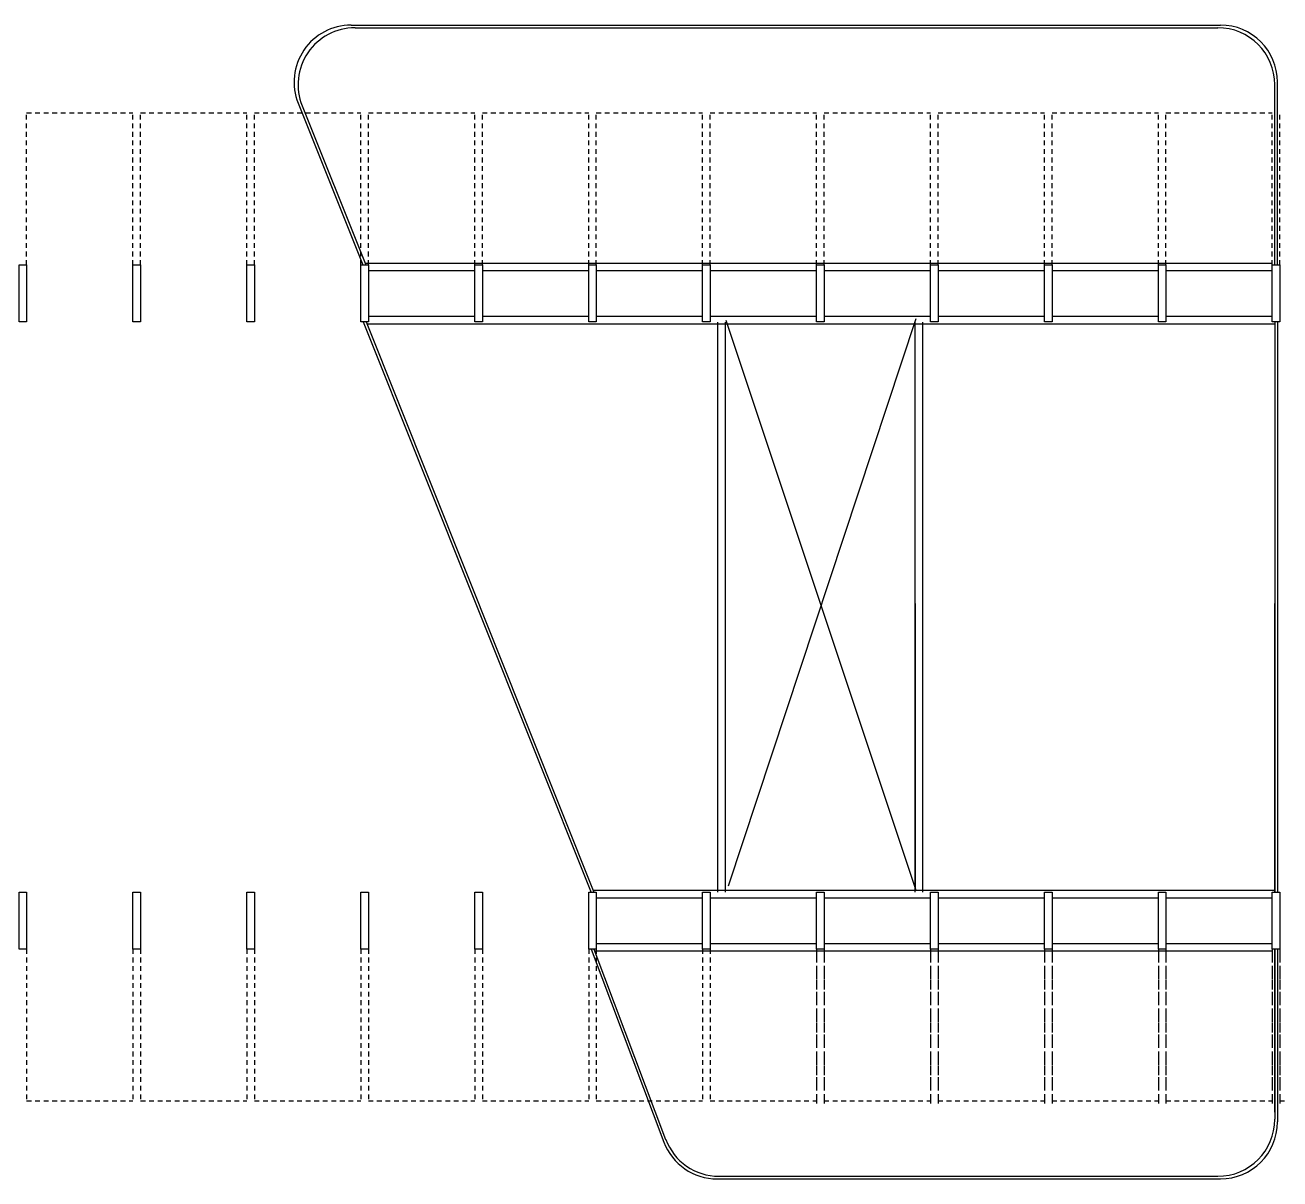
# Model space of a CAD drawing. Header units: millimetres. Extents: x 2552 to 3104, y 1319 to 1450.
# Drawn here: x 2654.42 to 2687.47, y 1355.5 to 1385.88 of the extents above; entities that cross this region are included whole.
import ezdxf

# ---------------------------------------------------------------- set-up
doc = ezdxf.new("R2010")
doc.units = ezdxf.units.MM
doc.linetypes.add('HIDDEN', pattern=[0.375, 0.25, -0.125])
doc.linetypes.add('HIDDEN2', pattern=[0.1875, 0.125, -0.0625])
for name, color, linetype in [('AR-COB-PRJ', 1, 'HIDDEN'), ('AR-EST-CNC', 3, 'Continuous'), ('AR-PIS', 1, 'Continuous'), ('ESTR', 3, 'Continuous'), ('PISO', 1, 'Continuous'), ('PROJ', 1, 'HIDDEN2')]:
    doc.layers.add(name, color=color, linetype=linetype)

msp = doc.modelspace()

# ---------------------------------------------------------------- linework, layer by layer
at = {"layer": 'AR-COB-PRJ'}
for p, q in [((2675.266, 1361.484), (2675.266, 1357.484)), ((2675.466, 1361.484), (2675.466, 1357.484)), ((2678.266, 1361.484), (2678.266, 1357.484)), ((2678.466, 1361.484), (2678.466, 1357.484)), ((2681.266, 1361.484), (2681.266, 1357.484)), ((2681.466, 1361.484), (2681.466, 1357.484)), ((2684.266, 1361.484), (2684.266, 1357.484)), ((2684.466, 1361.484), (2684.466, 1357.484)), ((2687.266, 1361.484), (2687.266, 1357.484)), ((2687.466, 1361.484), (2687.466, 1357.484))]:
    msp.add_line(p, q, dxfattribs=at)
at = {"layer": 'AR-EST-CNC'}
for points in [[(2675.266, 1363.052), (2675.466, 1363.052), (2675.466, 1361.552), (2675.266, 1361.552)], [(2678.266, 1363.052), (2678.466, 1363.052), (2678.466, 1361.552), (2678.266, 1361.552)], [(2681.266, 1363.052), (2681.466, 1363.052), (2681.466, 1361.552), (2681.266, 1361.552)], [(2684.266, 1363.052), (2684.466, 1363.052), (2684.466, 1361.552), (2684.266, 1361.552)], [(2687.266, 1363.052), (2687.466, 1363.052), (2687.466, 1361.552), (2687.266, 1361.552)]]:
    msp.add_lwpolyline(points, close=True, dxfattribs=at)
at = {"layer": 'AR-PIS'}
for p, q in [((2677.866, 1370.648), (2677.866, 1363.152)), ((2687.331, 1363.052), (2687.331, 1370.648)), ((2687.401, 1370.648), (2687.401, 1363.052)), ((2687.331, 1357.26), (2687.331, 1361.552)), ((2687.401, 1361.552), (2687.401, 1357.19))]:
    msp.add_line(p, q, dxfattribs=at)
at = {"layer": 'ESTR'}
for points in [[(2654.266, 1378.062), (2654.266, 1379.562), (2654.466, 1379.562), (2654.466, 1378.062)], [(2657.266, 1378.062), (2657.266, 1379.562), (2657.466, 1379.562), (2657.466, 1378.062)], [(2660.266, 1378.062), (2660.266, 1379.562), (2660.466, 1379.562), (2660.466, 1378.062)], [(2663.266, 1378.062), (2663.266, 1379.562), (2663.466, 1379.562), (2663.466, 1378.062)], [(2666.266, 1378.062), (2666.266, 1379.562), (2666.466, 1379.562), (2666.466, 1378.062)], [(2669.266, 1378.062), (2669.266, 1379.562), (2669.466, 1379.562), (2669.466, 1378.062)], [(2672.266, 1378.062), (2672.266, 1379.562), (2672.466, 1379.562), (2672.466, 1378.062)], [(2675.266, 1378.062), (2675.266, 1379.562), (2675.466, 1379.562), (2675.466, 1378.062)], [(2678.266, 1378.062), (2678.266, 1379.562), (2678.466, 1379.562), (2678.466, 1378.062)], [(2681.266, 1378.062), (2681.266, 1379.562), (2681.466, 1379.562), (2681.466, 1378.062)], [(2684.266, 1378.062), (2684.266, 1379.562), (2684.466, 1379.562), (2684.466, 1378.062)], [(2687.266, 1378.062), (2687.266, 1379.562), (2687.466, 1379.562), (2687.466, 1378.062)], [(2654.266, 1361.552), (2654.266, 1363.052), (2654.466, 1363.052), (2654.466, 1361.552)], [(2657.266, 1361.552), (2657.266, 1363.052), (2657.466, 1363.052), (2657.466, 1361.552)], [(2660.266, 1361.552), (2660.266, 1363.052), (2660.466, 1363.052), (2660.466, 1361.552)], [(2663.266, 1361.552), (2663.266, 1363.052), (2663.466, 1363.052), (2663.466, 1361.552)], [(2666.266, 1361.552), (2666.266, 1363.052), (2666.466, 1363.052), (2666.466, 1361.552)], [(2669.266, 1361.552), (2669.266, 1363.052), (2669.466, 1363.052), (2669.466, 1361.552)], [(2672.266, 1361.552), (2672.266, 1363.052), (2672.466, 1363.052), (2672.466, 1361.552)], [(2675.266, 1361.552), (2675.266, 1363.052), (2675.466, 1363.052), (2675.466, 1361.552)], [(2678.266, 1361.552), (2678.266, 1363.052), (2678.466, 1363.052), (2678.466, 1361.552)], [(2681.266, 1361.552), (2681.266, 1363.052), (2681.466, 1363.052), (2681.466, 1361.552)], [(2684.266, 1361.552), (2684.266, 1363.052), (2684.466, 1363.052), (2684.466, 1361.552)], [(2687.266, 1361.552), (2687.266, 1363.052), (2687.466, 1363.052), (2687.466, 1361.552)]]:
    msp.add_lwpolyline(points, close=True, dxfattribs=at)
at = {"layer": 'PISO'}
for p, q in [((2663.009, 1385.876), (2685.901, 1385.876)), ((2663.112, 1385.806), (2685.831, 1385.806)), ((2687.331, 1379.562), (2687.331, 1384.306)), ((2687.401, 1379.562), (2687.401, 1384.376)), ((2661.616, 1383.819), (2663.318, 1379.562)), ((2661.72, 1383.749), (2663.393, 1379.562)), ((2663.373, 1379.612), (2687.266, 1379.612)), ((2663.466, 1379.412), (2666.266, 1379.412)), ((2666.466, 1379.412), (2669.266, 1379.412)), ((2669.466, 1379.412), (2672.266, 1379.412)), ((2672.466, 1379.412), (2675.266, 1379.412)), ((2675.466, 1379.412), (2678.266, 1379.412)), ((2678.466, 1379.412), (2681.266, 1379.412)), ((2681.466, 1379.412), (2684.266, 1379.412)), ((2684.466, 1379.412), (2687.266, 1379.412)), ((2663.466, 1378.212), (2666.266, 1378.212)), ((2666.466, 1378.212), (2669.266, 1378.212)), ((2669.466, 1378.212), (2672.266, 1378.212)), ((2672.466, 1378.212), (2675.266, 1378.212)), ((2672.946, 1363.214), (2677.89, 1378.155)), ((2675.466, 1378.212), (2678.266, 1378.212)), ((2678.466, 1378.212), (2681.266, 1378.212)), ((2681.466, 1378.212), (2684.266, 1378.212)), ((2684.466, 1378.212), (2687.266, 1378.212)), ((2663.328, 1378.062), (2669.334, 1363.039)), ((2663.404, 1378.062), (2669.404, 1363.052)), ((2663.424, 1378.012), (2687.331, 1378.012)), ((2672.666, 1363.052), (2672.666, 1378.055)), ((2672.866, 1363.052), (2672.866, 1378.055)), ((2677.89, 1363.095), (2672.886, 1378.095)), ((2677.866, 1363.052), (2677.866, 1378.055)), ((2678.066, 1363.052), (2678.066, 1378.055)), ((2687.331, 1378.062), (2687.331, 1363.052)), ((2687.401, 1378.062), (2687.401, 1363.052)), ((2669.384, 1363.102), (2687.331, 1363.102)), ((2669.466, 1362.902), (2672.266, 1362.902)), ((2672.466, 1362.902), (2675.266, 1362.902)), ((2675.466, 1362.902), (2678.266, 1362.902)), ((2678.466, 1362.902), (2681.266, 1362.902)), ((2681.466, 1362.902), (2684.266, 1362.902)), ((2684.466, 1362.902), (2687.266, 1362.902)), ((2669.466, 1361.702), (2672.266, 1361.702)), ((2672.466, 1361.702), (2675.266, 1361.702)), ((2675.466, 1361.702), (2678.266, 1361.702)), ((2678.466, 1361.702), (2681.266, 1361.702)), ((2681.466, 1361.702), (2684.266, 1361.702)), ((2684.466, 1361.702), (2687.266, 1361.702)), ((2669.329, 1361.552), (2671.244, 1356.472)), ((2669.404, 1361.552), (2671.292, 1356.542)), ((2669.422, 1361.502), (2687.266, 1361.502)), ((2687.331, 1361.552), (2687.331, 1357.071)), ((2687.401, 1361.552), (2687.401, 1357.001)), ((2672.648, 1355.501), (2685.901, 1355.501)), ((2672.696, 1355.571), (2685.831, 1355.571))]:
    msp.add_line(p, q, dxfattribs=at)
for centre, start, end in [((2663.009, 1384.376), 90, 201.7882), ((2663.112, 1384.306), 90, 201.7882), ((2685.831, 1384.306), 0, 90), ((2685.901, 1384.376), 0, 90), ((2685.831, 1357.071), 270, 0), ((2685.901, 1357.001), 270, 0), ((2672.648, 1357.001), 200.6558, 270), ((2672.696, 1357.071), 200.6558, 270)]:
    msp.add_arc(centre, 1.5, start, end, dxfattribs=at)
at = {"layer": 'PROJ'}
for p, q in [((2654.466, 1379.562), (2654.466, 1383.562)), ((2654.466, 1383.562), (2657.266, 1383.562)), ((2657.266, 1379.562), (2657.266, 1383.562)), ((2657.466, 1383.562), (2660.266, 1383.562)), ((2657.466, 1379.562), (2657.466, 1383.562)), ((2660.266, 1379.562), (2660.266, 1383.562)), ((2660.466, 1379.562), (2660.466, 1383.562)), ((2660.466, 1383.562), (2663.266, 1383.562)), ((2663.266, 1379.562), (2663.266, 1383.562)), ((2663.466, 1383.562), (2666.266, 1383.562)), ((2663.466, 1379.562), (2663.466, 1383.562)), ((2666.266, 1379.562), (2666.266, 1383.562)), ((2666.466, 1379.562), (2666.466, 1383.562)), ((2666.466, 1383.562), (2669.266, 1383.562)), ((2669.266, 1379.562), (2669.266, 1383.562)), ((2669.466, 1383.562), (2672.266, 1383.562)), ((2669.466, 1379.562), (2669.466, 1383.562)), ((2672.266, 1379.562), (2672.266, 1383.562)), ((2672.466, 1379.562), (2672.466, 1383.562)), ((2672.466, 1383.562), (2675.266, 1383.562)), ((2675.266, 1379.562), (2675.266, 1383.562)), ((2675.466, 1383.562), (2678.266, 1383.562)), ((2675.466, 1379.562), (2675.466, 1383.562)), ((2678.266, 1379.562), (2678.266, 1383.562)), ((2678.466, 1379.562), (2678.466, 1383.562)), ((2678.466, 1383.562), (2681.266, 1383.562)), ((2681.266, 1379.562), (2681.266, 1383.562)), ((2681.466, 1383.562), (2684.266, 1383.562)), ((2681.466, 1379.562), (2681.466, 1383.562)), ((2684.266, 1379.562), (2684.266, 1383.562)), ((2684.466, 1379.562), (2684.466, 1383.562)), ((2684.466, 1383.562), (2687.266, 1383.562)), ((2687.266, 1379.562), (2687.266, 1383.562)), ((2687.466, 1379.562), (2687.466, 1383.562)), ((2654.466, 1361.552), (2654.466, 1357.552)), ((2657.266, 1361.552), (2657.266, 1357.552)), ((2657.466, 1361.552), (2657.466, 1357.552)), ((2660.266, 1361.552), (2660.266, 1357.552)), ((2660.466, 1361.552), (2660.466, 1357.552)), ((2663.266, 1361.552), (2663.266, 1357.552)), ((2663.466, 1361.552), (2663.466, 1357.552)), ((2666.266, 1361.552), (2666.266, 1357.552)), ((2666.466, 1361.552), (2666.466, 1357.552)), ((2669.266, 1361.552), (2669.266, 1357.552)), ((2669.466, 1361.552), (2669.466, 1357.552)), ((2672.266, 1361.552), (2672.266, 1357.552)), ((2672.466, 1361.552), (2672.466, 1357.552)), ((2675.266, 1361.552), (2675.266, 1357.552)), ((2675.466, 1361.552), (2675.466, 1357.552)), ((2678.266, 1361.552), (2678.266, 1357.552)), ((2678.466, 1361.552), (2678.466, 1357.552)), ((2681.266, 1361.552), (2681.266, 1357.552)), ((2681.466, 1361.552), (2681.466, 1357.552)), ((2684.266, 1361.552), (2684.266, 1357.552)), ((2684.466, 1361.552), (2684.466, 1357.552)), ((2687.266, 1361.552), (2687.266, 1357.552)), ((2687.466, 1361.552), (2687.466, 1357.552)), ((2654.466, 1357.552), (2657.266, 1357.552)), ((2657.466, 1357.552), (2660.266, 1357.552)), ((2660.466, 1357.552), (2663.266, 1357.552)), ((2663.466, 1357.552), (2666.266, 1357.552)), ((2666.466, 1357.552), (2669.266, 1357.552)), ((2669.466, 1357.552), (2672.266, 1357.552)), ((2672.466, 1357.552), (2675.266, 1357.552)), ((2675.466, 1357.552), (2678.266, 1357.552)), ((2678.466, 1357.552), (2681.266, 1357.552)), ((2681.466, 1357.552), (2684.266, 1357.552)), ((2684.466, 1357.552), (2687.266, 1357.552)), ((2687.466, 1357.552), (2690.266, 1357.552))]:
    msp.add_line(p, q, dxfattribs=at)

doc.saveas('drawing.dxf')
